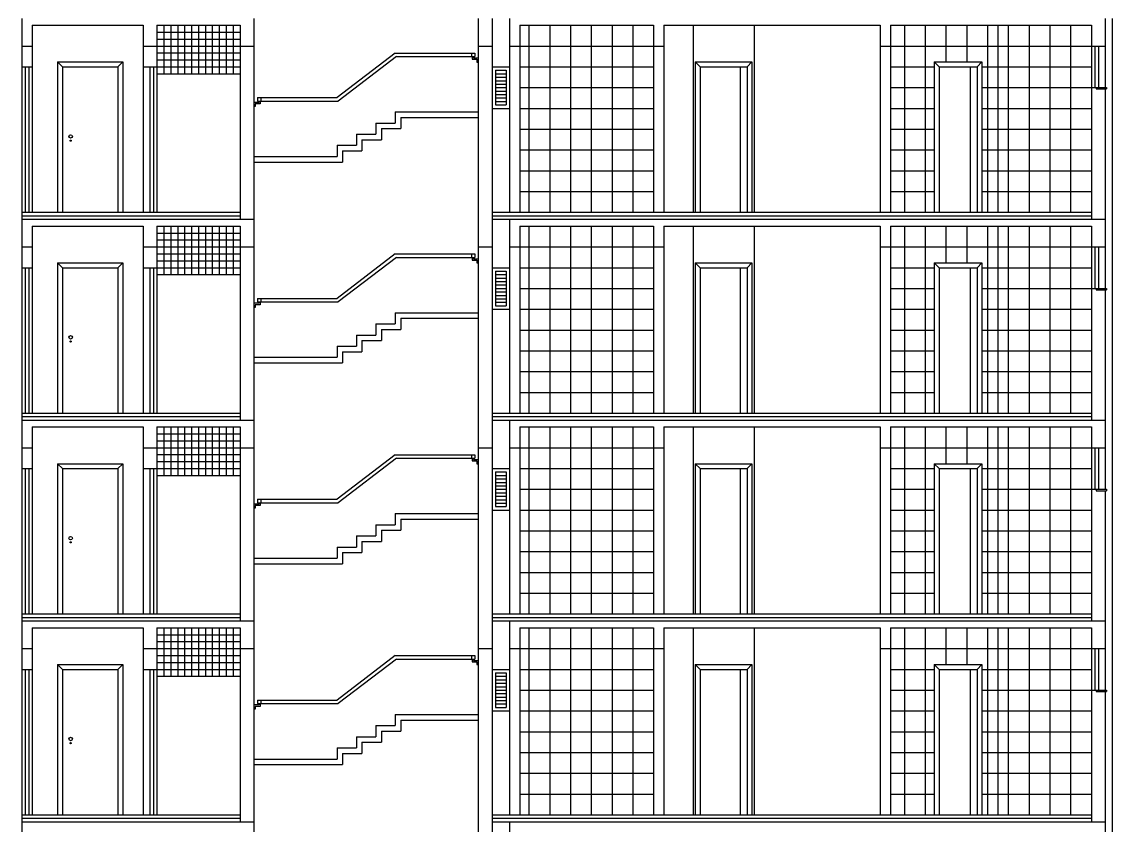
# Model space of a CAD drawing. Header units: millimetres. Extents: x 2200 to 2403, y 2380 to 2511.
# Drawn here: x 2299.58 to 2315.32, y 2486.62 to 2498.22 of the extents above; entities that cross this region are included whole.
import ezdxf

# ---------------------------------------------------------------- set-up
doc = ezdxf.new("R2010")
doc.units = ezdxf.units.MM

# ---------------------------------------------------------------- blocks, each defined once
blk = doc.blocks.new('P8')
at = {"color": 4}
for p, q in [((-0.87, 2.17), (-0.8, 2.1)), ((-0.87, 2.17), (0.07, 2.17)), ((-0.87, 2.17), (-0.87, 0)), ((-0.8, 2.1), (0, 2.1)), ((-0.8, 2.1), (-0.8, 0)), ((0.07, 2.17), (0, 2.1)), ((0, 2.1), (0, 0)), ((0.07, 2.17), (0.07, 0))]:
    blk.add_line(p, q, dxfattribs=at)
for centre, radius in [((-0.682, 1.095), 0.025), ((-0.682, 1.034), 0.00793)]:
    blk.add_circle(centre, radius, dxfattribs=at)

msp = doc.modelspace()

# ---------------------------------------------------------------- linework, layer by layer
for p, q in [((2299.5834, 2498.26758), (2299.5834, 2497.56758)), ((2302.9334, 2498.26758), (2302.9334, 2495.36758)), ((2306.1734, 2498.26758), (2306.1734, 2495.36758)), ((2306.3734, 2498.26758), (2306.3734, 2495.36758)), ((2306.6234, 2498.26758), (2306.6234, 2495.46758)), ((2315.2234, 2498.26758), (2315.2234, 2497.86758)), ((2299.7334, 2498.16758), (2299.7334, 2497.56758)), ((2299.7334, 2498.16758), (2301.3334, 2498.16758)), ((2301.3334, 2498.16758), (2301.3334, 2497.56758)), ((2301.5334, 2498.16758), (2301.5334, 2497.56758)), ((2301.5334, 2498.16758), (2302.7334, 2498.16758)), ((2302.7334, 2498.16758), (2302.7334, 2495.36758)), ((2306.7734, 2498.16758), (2306.7734, 2495.46758)), ((2306.7734, 2498.16758), (2308.7034, 2498.16758)), ((2308.7034, 2498.16758), (2308.7034, 2495.46758)), ((2308.8534, 2498.16758), (2308.8534, 2495.46758)), ((2308.8534, 2498.16758), (2311.9734, 2498.16758)), ((2311.9734, 2498.16758), (2311.9734, 2495.46758)), ((2312.1234, 2498.16758), (2315.0234, 2498.16758)), ((2312.1234, 2498.16758), (2312.1234, 2495.46758)), ((2315.0234, 2498.16758), (2315.0234, 2497.86758)), ((2299.5834, 2497.86758), (2299.7334, 2497.86758)), ((2301.3334, 2497.86758), (2301.5334, 2497.86758)), ((2302.7334, 2497.86758), (2302.9334, 2497.86758)), ((2306.1734, 2497.86758), (2306.3734, 2497.86758)), ((2306.1734, 2497.86758), (2306.3734, 2497.86758)), ((2306.6234, 2497.86758), (2306.7734, 2497.86758)), ((2308.7034, 2497.86758), (2308.8534, 2497.86758)), ((2311.9734, 2497.86758), (2312.1234, 2497.86758)), ((2315.0234, 2497.86758), (2315.2234, 2497.86758)), ((2299.5834, 2497.56758), (2299.7334, 2497.56758)), ((2301.3334, 2497.56758), (2301.5334, 2497.56758)), ((2315.0234, 2497.26758), (2315.0934, 2497.26758)), ((2315.0234, 2497.26758), (2315.0234, 2495.36758)), ((2315.0934, 2497.26758), (2315.0934, 2497.24758)), ((2315.0934, 2497.24758), (2315.2234, 2497.24758)), ((2315.2234, 2497.24758), (2315.2234, 2495.36758)), ((2299.5834, 2495.36758), (2299.5834, 2494.66758)), ((2299.5834, 2495.36758), (2302.9334, 2495.36758)), ((2299.7334, 2495.26758), (2299.7334, 2494.66758)), ((2299.7334, 2495.26758), (2301.3334, 2495.26758)), ((2301.3334, 2495.26758), (2301.3334, 2494.66758)), ((2301.5334, 2495.26758), (2301.5334, 2494.66758)), ((2301.5334, 2495.26758), (2302.7334, 2495.26758)), ((2302.7334, 2495.26758), (2302.7334, 2492.46758)), ((2302.9334, 2495.36758), (2302.9334, 2492.46758)), ((2306.1734, 2495.36758), (2306.1734, 2492.46758)), ((2306.3734, 2495.36758), (2306.3734, 2492.46758)), ((2306.3734, 2495.36758), (2315.2234, 2495.36758)), ((2306.6234, 2495.36758), (2306.6234, 2492.56758)), ((2306.7734, 2495.26758), (2306.7734, 2492.56758)), ((2306.7734, 2495.26758), (2308.7034, 2495.26758)), ((2308.7034, 2495.26758), (2308.7034, 2492.56758)), ((2308.8534, 2495.26758), (2308.8534, 2492.56758)), ((2308.8534, 2495.26758), (2311.9734, 2495.26758)), ((2311.9734, 2495.26758), (2311.9734, 2492.56758)), ((2312.1234, 2495.26758), (2315.0234, 2495.26758)), ((2312.1234, 2495.26758), (2312.1234, 2492.56758)), ((2315.0234, 2495.26758), (2315.0234, 2494.96758)), ((2315.2234, 2495.36758), (2315.2234, 2494.96758)), ((2299.5834, 2494.96758), (2299.7334, 2494.96758)), ((2301.3334, 2494.96758), (2301.5334, 2494.96758)), ((2302.7334, 2494.96758), (2302.9334, 2494.96758)), ((2306.1734, 2494.96758), (2306.3734, 2494.96758)), ((2306.1734, 2494.96758), (2306.3734, 2494.96758)), ((2306.6234, 2494.96758), (2306.7734, 2494.96758)), ((2308.7034, 2494.96758), (2308.8534, 2494.96758)), ((2311.9734, 2494.96758), (2312.1234, 2494.96758)), ((2315.0234, 2494.96758), (2315.2234, 2494.96758)), ((2299.5834, 2494.66758), (2299.7334, 2494.66758)), ((2301.3334, 2494.66758), (2301.5334, 2494.66758)), ((2315.0234, 2494.36758), (2315.0934, 2494.36758)), ((2315.0234, 2494.36758), (2315.0234, 2492.46758)), ((2315.0934, 2494.36758), (2315.0934, 2494.34758)), ((2315.0934, 2494.34758), (2315.2234, 2494.34758)), ((2315.2234, 2494.34758), (2315.2234, 2492.46758)), ((2299.5834, 2492.46758), (2299.5834, 2491.76758)), ((2299.5834, 2492.46758), (2302.9334, 2492.46758)), ((2302.9334, 2492.46758), (2302.9334, 2489.56758)), ((2306.1734, 2492.46758), (2306.1734, 2489.56758)), ((2306.3734, 2492.46758), (2306.3734, 2489.56758)), ((2306.3734, 2492.46758), (2315.2234, 2492.46758)), ((2306.6234, 2492.46758), (2306.6234, 2489.66758)), ((2315.2234, 2492.46758), (2315.2234, 2492.06758)), ((2299.7334, 2492.36758), (2299.7334, 2491.76758)), ((2299.7334, 2492.36758), (2301.3334, 2492.36758)), ((2301.3334, 2492.36758), (2301.3334, 2491.76758)), ((2301.5334, 2492.36758), (2301.5334, 2491.76758)), ((2301.5334, 2492.36758), (2302.7334, 2492.36758)), ((2302.7334, 2492.36758), (2302.7334, 2489.56758)), ((2306.7734, 2492.36758), (2306.7734, 2489.66758)), ((2306.7734, 2492.36758), (2308.7034, 2492.36758)), ((2308.7034, 2492.36758), (2308.7034, 2489.66758)), ((2308.8534, 2492.36758), (2308.8534, 2489.66758)), ((2308.8534, 2492.36758), (2311.9734, 2492.36758)), ((2311.9734, 2492.36758), (2311.9734, 2489.66758)), ((2312.1234, 2492.36758), (2315.0234, 2492.36758)), ((2312.1234, 2492.36758), (2312.1234, 2489.66758)), ((2315.0234, 2492.36758), (2315.0234, 2492.06758)), ((2299.5834, 2492.06758), (2299.7334, 2492.06758)), ((2301.3334, 2492.06758), (2301.5334, 2492.06758)), ((2302.7334, 2492.06758), (2302.9334, 2492.06758)), ((2306.1734, 2492.06758), (2306.3734, 2492.06758)), ((2306.1734, 2492.06758), (2306.3734, 2492.06758)), ((2306.6234, 2492.06758), (2306.7734, 2492.06758)), ((2308.7034, 2492.06758), (2308.8534, 2492.06758)), ((2311.9734, 2492.06758), (2312.1234, 2492.06758)), ((2315.0234, 2492.06758), (2315.2234, 2492.06758)), ((2299.5834, 2491.76758), (2299.7334, 2491.76758)), ((2301.3334, 2491.76758), (2301.5334, 2491.76758)), ((2315.0234, 2491.46758), (2315.0934, 2491.46758)), ((2315.0234, 2491.46758), (2315.0234, 2489.56758)), ((2315.0934, 2491.46758), (2315.0934, 2491.44758)), ((2315.0934, 2491.44758), (2315.2234, 2491.44758)), ((2315.2234, 2491.44758), (2315.2234, 2489.56758)), ((2299.5834, 2489.56758), (2299.5834, 2488.86758)), ((2299.5834, 2489.56758), (2302.9334, 2489.56758)), ((2299.7334, 2489.46758), (2299.7334, 2488.86758)), ((2299.7334, 2489.46758), (2301.3334, 2489.46758)), ((2301.3334, 2489.46758), (2301.3334, 2488.86758)), ((2301.5334, 2489.46758), (2301.5334, 2488.86758)), ((2301.5334, 2489.46758), (2302.7334, 2489.46758)), ((2302.7334, 2489.46758), (2302.7334, 2486.66758)), ((2302.9334, 2489.56758), (2302.9334, 2486.66758)), ((2306.1734, 2489.56758), (2306.1734, 2486.66758)), ((2306.3734, 2489.56758), (2306.3734, 2486.66758)), ((2306.3734, 2489.56758), (2315.2234, 2489.56758)), ((2306.6234, 2489.56758), (2306.6234, 2486.76758)), ((2306.7734, 2489.46758), (2306.7734, 2486.76758)), ((2306.7734, 2489.46758), (2308.7034, 2489.46758)), ((2308.7034, 2489.46758), (2308.7034, 2486.76758)), ((2308.8534, 2489.46758), (2308.8534, 2486.76758)), ((2308.8534, 2489.46758), (2311.9734, 2489.46758)), ((2311.9734, 2489.46758), (2311.9734, 2486.76758)), ((2312.1234, 2489.46758), (2315.0234, 2489.46758)), ((2312.1234, 2489.46758), (2312.1234, 2486.76758)), ((2315.0234, 2489.46758), (2315.0234, 2489.16758)), ((2315.2234, 2489.56758), (2315.2234, 2489.16758)), ((2299.5834, 2489.16758), (2299.7334, 2489.16758)), ((2301.3334, 2489.16758), (2301.5334, 2489.16758)), ((2302.7334, 2489.16758), (2302.9334, 2489.16758)), ((2306.1734, 2489.16758), (2306.3734, 2489.16758)), ((2306.1734, 2489.16758), (2306.3734, 2489.16758)), ((2306.6234, 2489.16758), (2306.7734, 2489.16758)), ((2308.7034, 2489.16758), (2308.8534, 2489.16758)), ((2311.9734, 2489.16758), (2312.1234, 2489.16758)), ((2315.0234, 2489.16758), (2315.2234, 2489.16758)), ((2299.5834, 2488.86758), (2299.7334, 2488.86758)), ((2301.3334, 2488.86758), (2301.5334, 2488.86758)), ((2315.0234, 2488.56758), (2315.0934, 2488.56758)), ((2315.0234, 2488.56758), (2315.0234, 2486.66758)), ((2315.0934, 2488.56758), (2315.0934, 2488.54758)), ((2315.0934, 2488.54758), (2315.2234, 2488.54758)), ((2315.2234, 2488.54758), (2315.2234, 2486.66758)), ((2299.5834, 2486.66758), (2299.5834, 2485.96758)), ((2299.5834, 2486.66758), (2302.9334, 2486.66758)), ((2302.9334, 2486.66758), (2302.9334, 2483.76758)), ((2306.1734, 2486.66758), (2306.1734, 2483.76758)), ((2306.3734, 2486.66758), (2306.3734, 2483.76758)), ((2306.3734, 2486.66758), (2315.2234, 2486.66758)), ((2306.6234, 2486.66758), (2306.6234, 2483.86758)), ((2315.2234, 2486.66758), (2315.2234, 2486.26758))]:
    msp.add_line(p, q)
at = {"color": 4}
for p, q in [((2315.3234, 2498.26758), (2315.3234, 2495.26758)), ((2301.6334, 2498.16758), (2301.6334, 2497.46758)), ((2301.7334, 2498.16758), (2301.7334, 2497.46758)), ((2301.8334, 2498.16758), (2301.8334, 2497.46758)), ((2301.9334, 2498.16758), (2301.9334, 2497.46758)), ((2302.0334, 2498.16758), (2302.0334, 2497.46758)), ((2302.1334, 2498.16758), (2302.1334, 2497.46758)), ((2302.2334, 2498.16758), (2302.2334, 2497.46758)), ((2302.3334, 2498.16758), (2302.3334, 2497.46758)), ((2302.4334, 2498.16758), (2302.4334, 2497.46758)), ((2302.5334, 2498.16758), (2302.5334, 2497.46758)), ((2302.6334, 2498.16758), (2302.6334, 2497.46758)), ((2306.9034, 2498.16758), (2306.9034, 2495.46758)), ((2307.2034, 2498.16758), (2307.2034, 2495.46758)), ((2307.5034, 2498.16758), (2307.5034, 2495.46758)), ((2307.8034, 2498.16758), (2307.8034, 2495.46758)), ((2308.1034, 2498.16758), (2308.1034, 2495.46758)), ((2308.4034, 2498.16758), (2308.4034, 2495.46758)), ((2312.3234, 2498.16758), (2312.3234, 2495.46758)), ((2312.9234, 2498.16758), (2312.9234, 2497.63758)), ((2313.2234, 2498.16758), (2313.2234, 2497.63758)), ((2313.5234, 2498.16758), (2313.5234, 2495.46758)), ((2313.8234, 2498.16758), (2313.8234, 2495.46758)), ((2314.1234, 2498.16758), (2314.1234, 2495.46758)), ((2314.4234, 2498.16758), (2314.4234, 2495.46758)), ((2314.7234, 2498.16758), (2314.7234, 2495.46758)), ((2301.5334, 2498.06758), (2302.7334, 2498.06758)), ((2301.5334, 2497.96758), (2302.7334, 2497.96758)), ((2301.5334, 2497.86758), (2302.7334, 2497.86758)), ((2306.7734, 2497.86758), (2308.7034, 2497.86758)), ((2312.1234, 2497.86758), (2315.0234, 2497.86758)), ((2315.0234, 2497.86758), (2315.0234, 2497.26758)), ((2315.2234, 2497.86758), (2315.2234, 2497.26758)), ((2301.5334, 2497.76758), (2302.7334, 2497.76758)), ((2301.5334, 2497.66758), (2302.7334, 2497.66758)), ((2304.9734, 2497.76638), (2304.1334, 2497.12308)), ((2304.99035, 2497.71638), (2304.15035, 2497.07308)), ((2304.9734, 2497.76638), (2306.1234, 2497.76638)), ((2304.99035, 2497.71638), (2306.1234, 2497.71638)), ((2306.0734, 2497.76638), (2306.0734, 2497.71638)), ((2306.0834, 2497.71638), (2306.0834, 2497.67638)), ((2306.0834, 2497.67638), (2306.1534, 2497.67638)), ((2306.1034, 2497.71638), (2306.1034, 2497.69638)), ((2306.1034, 2497.69638), (2306.1734, 2497.69638)), ((2306.1234, 2497.76638), (2306.1234, 2497.71638)), ((2306.1534, 2497.67638), (2306.1534, 2497.63638)), ((2306.1534, 2497.63638), (2306.1734, 2497.63638)), ((2309.3034, 2497.63758), (2309.3034, 2495.46758)), ((2309.3034, 2497.63758), (2309.3734, 2497.56758)), ((2309.3034, 2497.63758), (2310.1234, 2497.63758)), ((2310.1234, 2497.63758), (2310.0534, 2497.56758)), ((2310.1234, 2497.63758), (2310.1234, 2495.46758)), ((2312.7534, 2497.63758), (2312.7534, 2495.46758)), ((2312.7534, 2497.63758), (2312.8234, 2497.56758)), ((2312.7534, 2497.63758), (2313.4434, 2497.63758)), ((2313.4434, 2497.63758), (2313.3734, 2497.56758)), ((2313.4434, 2497.63758), (2313.4434, 2495.46758)), ((2299.5834, 2497.56758), (2299.5834, 2495.36758)), ((2299.7334, 2497.56758), (2299.7334, 2495.46758)), ((2301.3334, 2497.56758), (2301.3334, 2495.46758)), ((2301.5334, 2497.56758), (2301.5334, 2495.46758)), ((2301.5334, 2497.56758), (2302.7334, 2497.56758)), ((2301.5334, 2497.46758), (2302.7334, 2497.46758)), ((2306.7734, 2497.56758), (2308.7034, 2497.56758)), ((2309.3734, 2497.56758), (2309.3734, 2495.46758)), ((2309.3734, 2497.56758), (2310.0534, 2497.56758)), ((2309.9534, 2497.56758), (2309.9534, 2495.46758)), ((2310.0534, 2497.56758), (2310.0534, 2495.46758)), ((2312.1234, 2497.56758), (2312.7534, 2497.56758)), ((2312.8234, 2497.56758), (2312.8234, 2495.46758)), ((2312.8234, 2497.56758), (2313.3734, 2497.56758)), ((2313.2734, 2497.56758), (2313.2734, 2495.46758)), ((2313.3734, 2497.56758), (2313.3734, 2495.46758)), ((2313.4434, 2497.56758), (2315.0234, 2497.56758)), ((2306.7734, 2497.26758), (2308.7034, 2497.26758)), ((2312.1234, 2497.26758), (2312.7534, 2497.26758)), ((2313.4434, 2497.26758), (2315.0234, 2497.26758)), ((2315.0934, 2497.26758), (2315.2434, 2497.26758)), ((2315.2234, 2497.24758), (2315.2434, 2497.24758)), ((2315.2434, 2497.26758), (2315.2434, 2497.24758)), ((2303.0034, 2497.05308), (2302.9334, 2497.05308)), ((2302.9534, 2497.03308), (2302.9534, 2496.99308)), ((2303.0234, 2497.03308), (2302.9534, 2497.03308)), ((2302.9834, 2497.12308), (2304.1334, 2497.12308)), ((2302.9834, 2497.12308), (2302.9834, 2497.07308)), ((2302.9834, 2497.07308), (2304.15035, 2497.07308)), ((2303.0034, 2497.07308), (2303.0034, 2497.05308)), ((2303.0234, 2497.07308), (2303.0234, 2497.03308)), ((2303.0334, 2497.12308), (2303.0334, 2497.07308)), ((2302.9534, 2496.99308), (2302.9334, 2496.99308)), ((2306.7734, 2496.96758), (2308.7034, 2496.96758)), ((2312.1234, 2496.96758), (2312.7534, 2496.96758)), ((2313.4434, 2496.96758), (2315.0234, 2496.96758)), ((2306.7734, 2496.66758), (2308.7034, 2496.66758)), ((2312.1234, 2496.66758), (2312.7534, 2496.66758)), ((2313.4434, 2496.66758), (2315.0234, 2496.66758)), ((2306.7734, 2496.36758), (2308.7034, 2496.36758)), ((2312.1234, 2496.36758), (2312.7534, 2496.36758)), ((2313.4434, 2496.36758), (2315.0234, 2496.36758)), ((2306.7734, 2496.06758), (2308.7034, 2496.06758)), ((2312.1234, 2496.06758), (2312.7534, 2496.06758)), ((2313.4434, 2496.06758), (2315.0234, 2496.06758)), ((2306.7734, 2495.76758), (2308.7034, 2495.76758)), ((2312.1234, 2495.76758), (2312.7534, 2495.76758)), ((2313.4434, 2495.76758), (2315.0234, 2495.76758)), ((2299.5834, 2495.46758), (2302.7334, 2495.46758)), ((2306.3734, 2495.46758), (2315.0234, 2495.46758)), ((2299.5834, 2495.41758), (2302.7334, 2495.41758)), ((2301.6334, 2495.26758), (2301.6334, 2494.56758)), ((2301.7334, 2495.26758), (2301.7334, 2494.56758)), ((2301.8334, 2495.26758), (2301.8334, 2494.56758)), ((2301.9334, 2495.26758), (2301.9334, 2494.56758)), ((2302.0334, 2495.26758), (2302.0334, 2494.56758)), ((2302.1334, 2495.26758), (2302.1334, 2494.56758)), ((2302.2334, 2495.26758), (2302.2334, 2494.56758)), ((2302.3334, 2495.26758), (2302.3334, 2494.56758)), ((2302.4334, 2495.26758), (2302.4334, 2494.56758)), ((2302.5334, 2495.26758), (2302.5334, 2494.56758)), ((2302.6334, 2495.26758), (2302.6334, 2494.56758)), ((2306.3734, 2495.41758), (2315.0234, 2495.41758)), ((2306.9034, 2495.26758), (2306.9034, 2492.56758)), ((2307.2034, 2495.26758), (2307.2034, 2492.56758)), ((2307.5034, 2495.26758), (2307.5034, 2492.56758)), ((2307.8034, 2495.26758), (2307.8034, 2492.56758)), ((2308.1034, 2495.26758), (2308.1034, 2492.56758)), ((2308.4034, 2495.26758), (2308.4034, 2492.56758)), ((2312.3234, 2495.26758), (2312.3234, 2492.56758)), ((2312.9234, 2495.26758), (2312.9234, 2494.73758)), ((2313.2234, 2495.26758), (2313.2234, 2494.73758)), ((2313.5234, 2495.26758), (2313.5234, 2492.56758)), ((2313.8234, 2495.26758), (2313.8234, 2492.56758)), ((2314.1234, 2495.26758), (2314.1234, 2492.56758)), ((2314.4234, 2495.26758), (2314.4234, 2492.56758)), ((2314.7234, 2495.26758), (2314.7234, 2492.56758)), ((2315.3234, 2495.36758), (2315.3234, 2492.36758)), ((2301.5334, 2495.16758), (2302.7334, 2495.16758)), ((2301.5334, 2495.06758), (2302.7334, 2495.06758)), ((2301.5334, 2494.96758), (2302.7334, 2494.96758)), ((2306.7734, 2494.96758), (2308.7034, 2494.96758)), ((2312.1234, 2494.96758), (2315.0234, 2494.96758)), ((2315.0234, 2494.96758), (2315.0234, 2494.36758)), ((2315.2234, 2494.96758), (2315.2234, 2494.36758)), ((2301.5334, 2494.86758), (2302.7334, 2494.86758)), ((2304.9734, 2494.86638), (2304.1334, 2494.22308)), ((2304.99035, 2494.81638), (2304.15035, 2494.17308)), ((2304.9734, 2494.86638), (2306.1234, 2494.86638)), ((2304.99035, 2494.81638), (2306.1234, 2494.81638)), ((2306.0734, 2494.86638), (2306.0734, 2494.81638)), ((2306.0834, 2494.81638), (2306.0834, 2494.77638)), ((2306.1034, 2494.81638), (2306.1034, 2494.79638)), ((2306.1034, 2494.79638), (2306.1734, 2494.79638)), ((2306.1234, 2494.86638), (2306.1234, 2494.81638)), ((2299.5834, 2494.66758), (2299.5834, 2492.46758)), ((2299.7334, 2494.66758), (2299.7334, 2492.56758)), ((2301.3334, 2494.66758), (2301.3334, 2492.56758)), ((2301.5334, 2494.76758), (2302.7334, 2494.76758)), ((2301.5334, 2494.66758), (2301.5334, 2492.56758)), ((2301.5334, 2494.66758), (2302.7334, 2494.66758)), ((2306.0834, 2494.77638), (2306.1534, 2494.77638)), ((2306.1534, 2494.77638), (2306.1534, 2494.73638)), ((2306.1534, 2494.73638), (2306.1734, 2494.73638)), ((2306.7734, 2494.66758), (2308.7034, 2494.66758)), ((2309.3034, 2494.73758), (2309.3034, 2492.56758)), ((2309.3034, 2494.73758), (2309.3734, 2494.66758)), ((2309.3034, 2494.73758), (2310.1234, 2494.73758)), ((2309.3734, 2494.66758), (2309.3734, 2492.56758)), ((2309.3734, 2494.66758), (2310.0534, 2494.66758)), ((2309.9534, 2494.66758), (2309.9534, 2492.56758)), ((2310.1234, 2494.73758), (2310.0534, 2494.66758)), ((2310.0534, 2494.66758), (2310.0534, 2492.56758)), ((2310.1234, 2494.73758), (2310.1234, 2492.56758)), ((2312.1234, 2494.66758), (2312.7534, 2494.66758)), ((2312.7534, 2494.73758), (2312.7534, 2492.56758)), ((2312.7534, 2494.73758), (2312.8234, 2494.66758)), ((2312.7534, 2494.73758), (2313.4434, 2494.73758)), ((2312.8234, 2494.66758), (2312.8234, 2492.56758)), ((2312.8234, 2494.66758), (2313.3734, 2494.66758)), ((2313.2734, 2494.66758), (2313.2734, 2492.56758)), ((2313.4434, 2494.73758), (2313.3734, 2494.66758)), ((2313.3734, 2494.66758), (2313.3734, 2492.56758)), ((2313.4434, 2494.73758), (2313.4434, 2492.56758)), ((2313.4434, 2494.66758), (2315.0234, 2494.66758)), ((2301.5334, 2494.56758), (2302.7334, 2494.56758)), ((2306.7734, 2494.36758), (2308.7034, 2494.36758)), ((2312.1234, 2494.36758), (2312.7534, 2494.36758)), ((2313.4434, 2494.36758), (2315.0234, 2494.36758)), ((2315.0934, 2494.36758), (2315.2434, 2494.36758)), ((2315.2234, 2494.34758), (2315.2434, 2494.34758)), ((2315.2434, 2494.36758), (2315.2434, 2494.34758)), ((2302.9834, 2494.22308), (2304.1334, 2494.22308)), ((2302.9834, 2494.22308), (2302.9834, 2494.17308)), ((2302.9834, 2494.17308), (2304.15035, 2494.17308)), ((2303.0034, 2494.17308), (2303.0034, 2494.15308)), ((2303.0234, 2494.17308), (2303.0234, 2494.13308)), ((2303.0334, 2494.22308), (2303.0334, 2494.17308)), ((2303.0034, 2494.15308), (2302.9334, 2494.15308)), ((2302.9534, 2494.09308), (2302.9334, 2494.09308)), ((2302.9534, 2494.13308), (2302.9534, 2494.09308)), ((2303.0234, 2494.13308), (2302.9534, 2494.13308)), ((2306.7734, 2494.06758), (2308.7034, 2494.06758)), ((2312.1234, 2494.06758), (2312.7534, 2494.06758)), ((2313.4434, 2494.06758), (2315.0234, 2494.06758)), ((2306.7734, 2493.76758), (2308.7034, 2493.76758)), ((2312.1234, 2493.76758), (2312.7534, 2493.76758)), ((2313.4434, 2493.76758), (2315.0234, 2493.76758)), ((2306.7734, 2493.46758), (2308.7034, 2493.46758)), ((2312.1234, 2493.46758), (2312.7534, 2493.46758)), ((2313.4434, 2493.46758), (2315.0234, 2493.46758)), ((2306.7734, 2493.16758), (2308.7034, 2493.16758)), ((2312.1234, 2493.16758), (2312.7534, 2493.16758)), ((2313.4434, 2493.16758), (2315.0234, 2493.16758)), ((2306.7734, 2492.86758), (2308.7034, 2492.86758)), ((2312.1234, 2492.86758), (2312.7534, 2492.86758)), ((2313.4434, 2492.86758), (2315.0234, 2492.86758)), ((2299.5834, 2492.56758), (2302.7334, 2492.56758)), ((2299.5834, 2492.51758), (2302.7334, 2492.51758)), ((2306.3734, 2492.56758), (2315.0234, 2492.56758)), ((2306.3734, 2492.51758), (2315.0234, 2492.51758)), ((2315.3234, 2492.46758), (2315.3234, 2489.46758)), ((2301.6334, 2492.36758), (2301.6334, 2491.66758)), ((2301.7334, 2492.36758), (2301.7334, 2491.66758)), ((2301.8334, 2492.36758), (2301.8334, 2491.66758)), ((2301.9334, 2492.36758), (2301.9334, 2491.66758)), ((2302.0334, 2492.36758), (2302.0334, 2491.66758)), ((2302.1334, 2492.36758), (2302.1334, 2491.66758)), ((2302.2334, 2492.36758), (2302.2334, 2491.66758)), ((2302.3334, 2492.36758), (2302.3334, 2491.66758)), ((2302.4334, 2492.36758), (2302.4334, 2491.66758)), ((2302.5334, 2492.36758), (2302.5334, 2491.66758)), ((2302.6334, 2492.36758), (2302.6334, 2491.66758)), ((2306.9034, 2492.36758), (2306.9034, 2489.66758)), ((2307.2034, 2492.36758), (2307.2034, 2489.66758)), ((2307.5034, 2492.36758), (2307.5034, 2489.66758)), ((2307.8034, 2492.36758), (2307.8034, 2489.66758)), ((2308.1034, 2492.36758), (2308.1034, 2489.66758)), ((2308.4034, 2492.36758), (2308.4034, 2489.66758)), ((2312.3234, 2492.36758), (2312.3234, 2489.66758)), ((2312.9234, 2492.36758), (2312.9234, 2491.83758)), ((2313.2234, 2492.36758), (2313.2234, 2491.83758)), ((2313.5234, 2492.36758), (2313.5234, 2489.66758)), ((2313.8234, 2492.36758), (2313.8234, 2489.66758)), ((2314.1234, 2492.36758), (2314.1234, 2489.66758)), ((2314.4234, 2492.36758), (2314.4234, 2489.66758)), ((2314.7234, 2492.36758), (2314.7234, 2489.66758)), ((2301.5334, 2492.26758), (2302.7334, 2492.26758)), ((2301.5334, 2492.16758), (2302.7334, 2492.16758)), ((2301.5334, 2492.06758), (2302.7334, 2492.06758)), ((2301.5334, 2491.96758), (2302.7334, 2491.96758)), ((2304.9734, 2491.96638), (2304.1334, 2491.32308)), ((2304.9734, 2491.96638), (2306.1234, 2491.96638)), ((2306.0734, 2491.96638), (2306.0734, 2491.91638)), ((2306.1234, 2491.96638), (2306.1234, 2491.91638)), ((2306.7734, 2492.06758), (2308.7034, 2492.06758)), ((2312.1234, 2492.06758), (2315.0234, 2492.06758)), ((2315.0234, 2492.06758), (2315.0234, 2491.46758)), ((2315.2234, 2492.06758), (2315.2234, 2491.46758)), ((2301.5334, 2491.86758), (2302.7334, 2491.86758)), ((2304.99035, 2491.91638), (2304.15035, 2491.27308)), ((2304.99035, 2491.91638), (2306.1234, 2491.91638)), ((2306.0834, 2491.91638), (2306.0834, 2491.87638)), ((2306.0834, 2491.87638), (2306.1534, 2491.87638)), ((2306.1034, 2491.91638), (2306.1034, 2491.89638)), ((2306.1034, 2491.89638), (2306.1734, 2491.89638)), ((2306.1534, 2491.87638), (2306.1534, 2491.83638)), ((2306.1534, 2491.83638), (2306.1734, 2491.83638)), ((2309.3034, 2491.83758), (2309.3034, 2489.66758)), ((2309.3034, 2491.83758), (2309.3734, 2491.76758)), ((2309.3034, 2491.83758), (2310.1234, 2491.83758)), ((2310.1234, 2491.83758), (2310.0534, 2491.76758)), ((2310.1234, 2491.83758), (2310.1234, 2489.66758)), ((2312.7534, 2491.83758), (2312.7534, 2489.66758)), ((2312.7534, 2491.83758), (2312.8234, 2491.76758)), ((2312.7534, 2491.83758), (2313.4434, 2491.83758)), ((2313.4434, 2491.83758), (2313.3734, 2491.76758)), ((2313.4434, 2491.83758), (2313.4434, 2489.66758)), ((2299.5834, 2491.76758), (2299.5834, 2489.56758)), ((2299.7334, 2491.76758), (2299.7334, 2489.66758)), ((2301.3334, 2491.76758), (2301.3334, 2489.66758)), ((2301.5334, 2491.76758), (2301.5334, 2489.66758)), ((2301.5334, 2491.76758), (2302.7334, 2491.76758)), ((2301.5334, 2491.66758), (2302.7334, 2491.66758)), ((2306.7734, 2491.76758), (2308.7034, 2491.76758)), ((2309.3734, 2491.76758), (2309.3734, 2489.66758)), ((2309.3734, 2491.76758), (2310.0534, 2491.76758)), ((2309.9534, 2491.76758), (2309.9534, 2489.66758)), ((2310.0534, 2491.76758), (2310.0534, 2489.66758)), ((2312.1234, 2491.76758), (2312.7534, 2491.76758)), ((2312.8234, 2491.76758), (2312.8234, 2489.66758)), ((2312.8234, 2491.76758), (2313.3734, 2491.76758)), ((2313.2734, 2491.76758), (2313.2734, 2489.66758)), ((2313.3734, 2491.76758), (2313.3734, 2489.66758)), ((2313.4434, 2491.76758), (2315.0234, 2491.76758)), ((2306.7734, 2491.46758), (2308.7034, 2491.46758)), ((2312.1234, 2491.46758), (2312.7534, 2491.46758)), ((2313.4434, 2491.46758), (2315.0234, 2491.46758)), ((2315.0934, 2491.46758), (2315.2434, 2491.46758)), ((2315.2234, 2491.44758), (2315.2434, 2491.44758)), ((2315.2434, 2491.46758), (2315.2434, 2491.44758)), ((2303.0034, 2491.25308), (2302.9334, 2491.25308)), ((2302.9534, 2491.19308), (2302.9334, 2491.19308)), ((2302.9534, 2491.23308), (2302.9534, 2491.19308)), ((2303.0234, 2491.23308), (2302.9534, 2491.23308)), ((2302.9834, 2491.32308), (2304.1334, 2491.32308)), ((2302.9834, 2491.32308), (2302.9834, 2491.27308)), ((2302.9834, 2491.27308), (2304.15035, 2491.27308)), ((2303.0034, 2491.27308), (2303.0034, 2491.25308)), ((2303.0234, 2491.27308), (2303.0234, 2491.23308)), ((2303.0334, 2491.32308), (2303.0334, 2491.27308)), ((2306.7734, 2491.16758), (2308.7034, 2491.16758)), ((2312.1234, 2491.16758), (2312.7534, 2491.16758)), ((2313.4434, 2491.16758), (2315.0234, 2491.16758)), ((2306.7734, 2490.86758), (2308.7034, 2490.86758)), ((2312.1234, 2490.86758), (2312.7534, 2490.86758)), ((2313.4434, 2490.86758), (2315.0234, 2490.86758)), ((2306.7734, 2490.56758), (2308.7034, 2490.56758)), ((2312.1234, 2490.56758), (2312.7534, 2490.56758)), ((2313.4434, 2490.56758), (2315.0234, 2490.56758)), ((2306.7734, 2490.26758), (2308.7034, 2490.26758)), ((2312.1234, 2490.26758), (2312.7534, 2490.26758)), ((2313.4434, 2490.26758), (2315.0234, 2490.26758)), ((2306.7734, 2489.96758), (2308.7034, 2489.96758)), ((2312.1234, 2489.96758), (2312.7534, 2489.96758)), ((2313.4434, 2489.96758), (2315.0234, 2489.96758)), ((2299.5834, 2489.66758), (2302.7334, 2489.66758)), ((2299.5834, 2489.61758), (2302.7334, 2489.61758)), ((2306.3734, 2489.66758), (2315.0234, 2489.66758)), ((2306.3734, 2489.61758), (2315.0234, 2489.61758)), ((2301.6334, 2489.46758), (2301.6334, 2488.76758)), ((2301.7334, 2489.46758), (2301.7334, 2488.76758)), ((2301.8334, 2489.46758), (2301.8334, 2488.76758)), ((2301.9334, 2489.46758), (2301.9334, 2488.76758)), ((2302.0334, 2489.46758), (2302.0334, 2488.76758)), ((2302.1334, 2489.46758), (2302.1334, 2488.76758)), ((2302.2334, 2489.46758), (2302.2334, 2488.76758)), ((2302.3334, 2489.46758), (2302.3334, 2488.76758)), ((2302.4334, 2489.46758), (2302.4334, 2488.76758)), ((2302.5334, 2489.46758), (2302.5334, 2488.76758)), ((2302.6334, 2489.46758), (2302.6334, 2488.76758)), ((2306.9034, 2489.46758), (2306.9034, 2486.76758)), ((2307.2034, 2489.46758), (2307.2034, 2486.76758)), ((2307.5034, 2489.46758), (2307.5034, 2486.76758)), ((2307.8034, 2489.46758), (2307.8034, 2486.76758)), ((2308.1034, 2489.46758), (2308.1034, 2486.76758)), ((2308.4034, 2489.46758), (2308.4034, 2486.76758)), ((2312.3234, 2489.46758), (2312.3234, 2486.76758)), ((2312.9234, 2489.46758), (2312.9234, 2488.93758)), ((2313.2234, 2489.46758), (2313.2234, 2488.93758)), ((2313.5234, 2489.46758), (2313.5234, 2486.76758)), ((2313.8234, 2489.46758), (2313.8234, 2486.76758)), ((2314.1234, 2489.46758), (2314.1234, 2486.76758)), ((2314.4234, 2489.46758), (2314.4234, 2486.76758)), ((2314.7234, 2489.46758), (2314.7234, 2486.76758)), ((2315.3234, 2489.56758), (2315.3234, 2486.56758)), ((2301.5334, 2489.36758), (2302.7334, 2489.36758)), ((2301.5334, 2489.26758), (2302.7334, 2489.26758)), ((2301.5334, 2489.16758), (2302.7334, 2489.16758)), ((2306.7734, 2489.16758), (2308.7034, 2489.16758)), ((2312.1234, 2489.16758), (2315.0234, 2489.16758)), ((2315.0234, 2489.16758), (2315.0234, 2488.56758)), ((2315.2234, 2489.16758), (2315.2234, 2488.56758)), ((2301.5334, 2489.06758), (2302.7334, 2489.06758)), ((2301.5334, 2488.96758), (2302.7334, 2488.96758)), ((2304.9734, 2489.06638), (2304.1334, 2488.42308)), ((2304.99035, 2489.01638), (2304.15035, 2488.37308)), ((2304.9734, 2489.06638), (2306.1234, 2489.06638)), ((2304.99035, 2489.01638), (2306.1234, 2489.01638)), ((2306.0734, 2489.06638), (2306.0734, 2489.01638)), ((2306.0834, 2489.01638), (2306.0834, 2488.97638)), ((2306.0834, 2488.97638), (2306.1534, 2488.97638)), ((2306.1034, 2489.01638), (2306.1034, 2488.99638)), ((2306.1034, 2488.99638), (2306.1734, 2488.99638)), ((2306.1234, 2489.06638), (2306.1234, 2489.01638)), ((2306.1534, 2488.97638), (2306.1534, 2488.93638)), ((2299.5834, 2488.86758), (2299.5834, 2486.66758)), ((2299.7334, 2488.86758), (2299.7334, 2486.76758)), ((2301.3334, 2488.86758), (2301.3334, 2486.76758)), ((2301.5334, 2488.86758), (2301.5334, 2486.76758)), ((2301.5334, 2488.86758), (2302.7334, 2488.86758)), ((2306.1534, 2488.93638), (2306.1734, 2488.93638)), ((2306.7734, 2488.86758), (2308.7034, 2488.86758)), ((2309.3034, 2488.93758), (2309.3034, 2486.76758)), ((2309.3034, 2488.93758), (2309.3734, 2488.86758)), ((2309.3034, 2488.93758), (2310.1234, 2488.93758)), ((2309.3734, 2488.86758), (2309.3734, 2486.76758)), ((2309.3734, 2488.86758), (2310.0534, 2488.86758)), ((2309.9534, 2488.86758), (2309.9534, 2486.76758)), ((2310.1234, 2488.93758), (2310.0534, 2488.86758)), ((2310.0534, 2488.86758), (2310.0534, 2486.76758)), ((2310.1234, 2488.93758), (2310.1234, 2486.76758)), ((2312.1234, 2488.86758), (2312.7534, 2488.86758)), ((2312.7534, 2488.93758), (2312.7534, 2486.76758)), ((2312.7534, 2488.93758), (2312.8234, 2488.86758)), ((2312.7534, 2488.93758), (2313.4434, 2488.93758)), ((2312.8234, 2488.86758), (2312.8234, 2486.76758)), ((2312.8234, 2488.86758), (2313.3734, 2488.86758)), ((2313.2734, 2488.86758), (2313.2734, 2486.76758)), ((2313.4434, 2488.93758), (2313.3734, 2488.86758)), ((2313.3734, 2488.86758), (2313.3734, 2486.76758)), ((2313.4434, 2488.93758), (2313.4434, 2486.76758)), ((2313.4434, 2488.86758), (2315.0234, 2488.86758)), ((2301.5334, 2488.76758), (2302.7334, 2488.76758)), ((2306.7734, 2488.56758), (2308.7034, 2488.56758)), ((2312.1234, 2488.56758), (2312.7534, 2488.56758)), ((2313.4434, 2488.56758), (2315.0234, 2488.56758)), ((2315.0934, 2488.56758), (2315.2434, 2488.56758)), ((2315.2234, 2488.54758), (2315.2434, 2488.54758)), ((2315.2434, 2488.56758), (2315.2434, 2488.54758)), ((2303.0034, 2488.35308), (2302.9334, 2488.35308)), ((2302.9834, 2488.42308), (2304.1334, 2488.42308)), ((2302.9834, 2488.42308), (2302.9834, 2488.37308)), ((2302.9834, 2488.37308), (2304.15035, 2488.37308)), ((2303.0034, 2488.37308), (2303.0034, 2488.35308)), ((2303.0234, 2488.37308), (2303.0234, 2488.33308)), ((2303.0334, 2488.42308), (2303.0334, 2488.37308)), ((2302.9534, 2488.29308), (2302.9334, 2488.29308)), ((2302.9534, 2488.33308), (2302.9534, 2488.29308)), ((2303.0234, 2488.33308), (2302.9534, 2488.33308)), ((2306.7734, 2488.26758), (2308.7034, 2488.26758)), ((2312.1234, 2488.26758), (2312.7534, 2488.26758)), ((2313.4434, 2488.26758), (2315.0234, 2488.26758)), ((2306.7734, 2487.96758), (2308.7034, 2487.96758)), ((2312.1234, 2487.96758), (2312.7534, 2487.96758)), ((2313.4434, 2487.96758), (2315.0234, 2487.96758)), ((2306.7734, 2487.66758), (2308.7034, 2487.66758)), ((2312.1234, 2487.66758), (2312.7534, 2487.66758)), ((2313.4434, 2487.66758), (2315.0234, 2487.66758)), ((2306.7734, 2487.36758), (2308.7034, 2487.36758)), ((2312.1234, 2487.36758), (2312.7534, 2487.36758)), ((2313.4434, 2487.36758), (2315.0234, 2487.36758)), ((2306.7734, 2487.06758), (2308.7034, 2487.06758)), ((2312.1234, 2487.06758), (2312.7534, 2487.06758)), ((2313.4434, 2487.06758), (2315.0234, 2487.06758)), ((2299.5834, 2486.76758), (2302.7334, 2486.76758)), ((2306.3734, 2486.76758), (2315.0234, 2486.76758)), ((2299.5834, 2486.71758), (2302.7334, 2486.71758)), ((2306.3734, 2486.71758), (2315.0234, 2486.71758)), ((2315.3234, 2486.66758), (2315.3234, 2483.66758))]:
    msp.add_line(p, q, dxfattribs=at)
at = {"color": 1}
for p, q in [((2309.2734, 2498.16758), (2309.2734, 2495.46758)), ((2310.1534, 2498.16758), (2310.1534, 2495.46758)), ((2312.6234, 2498.16758), (2312.6234, 2495.46758)), ((2313.6734, 2498.16758), (2313.6734, 2495.46758)), ((2315.0734, 2497.86758), (2315.0734, 2497.26758)), ((2315.1234, 2497.86758), (2315.1234, 2497.26758)), ((2299.6334, 2497.56758), (2299.6334, 2495.46758)), ((2299.6834, 2497.56758), (2299.6834, 2495.46758)), ((2301.4334, 2497.56758), (2301.4334, 2495.46758)), ((2301.4834, 2497.56758), (2301.4834, 2495.46758)), ((2306.3734, 2497.56758), (2306.6234, 2497.56758)), ((2306.4234, 2497.51758), (2306.4234, 2497.01758)), ((2306.4234, 2497.51758), (2306.5734, 2497.51758)), ((2306.4234, 2497.46758), (2306.5734, 2497.46758)), ((2306.5734, 2497.51758), (2306.5734, 2497.01758)), ((2306.4234, 2497.41758), (2306.5734, 2497.41758)), ((2306.4234, 2497.36758), (2306.5734, 2497.36758)), ((2306.4234, 2497.31758), (2306.5734, 2497.31758)), ((2306.4234, 2497.26758), (2306.5734, 2497.26758)), ((2306.4234, 2497.21758), (2306.5734, 2497.21758)), ((2306.4234, 2497.16758), (2306.5734, 2497.16758)), ((2306.4234, 2497.11758), (2306.5734, 2497.11758)), ((2306.4234, 2497.06758), (2306.5734, 2497.06758)), ((2306.4234, 2497.01758), (2306.5734, 2497.01758)), ((2306.3734, 2496.96758), (2306.6234, 2496.96758)), ((2309.2734, 2495.26758), (2309.2734, 2492.56758)), ((2310.1534, 2495.26758), (2310.1534, 2492.56758)), ((2312.6234, 2495.26758), (2312.6234, 2492.56758)), ((2313.6734, 2495.26758), (2313.6734, 2492.56758)), ((2315.0734, 2494.96758), (2315.0734, 2494.36758)), ((2315.1234, 2494.96758), (2315.1234, 2494.36758)), ((2299.6334, 2494.66758), (2299.6334, 2492.56758)), ((2299.6834, 2494.66758), (2299.6834, 2492.56758)), ((2301.4334, 2494.66758), (2301.4334, 2492.56758)), ((2301.4834, 2494.66758), (2301.4834, 2492.56758)), ((2306.3734, 2494.66758), (2306.6234, 2494.66758)), ((2306.4234, 2494.61758), (2306.4234, 2494.11758)), ((2306.4234, 2494.61758), (2306.5734, 2494.61758)), ((2306.4234, 2494.56758), (2306.5734, 2494.56758)), ((2306.4234, 2494.51758), (2306.5734, 2494.51758)), ((2306.5734, 2494.61758), (2306.5734, 2494.11758)), ((2306.4234, 2494.46758), (2306.5734, 2494.46758)), ((2306.4234, 2494.41758), (2306.5734, 2494.41758)), ((2306.4234, 2494.36758), (2306.5734, 2494.36758)), ((2306.4234, 2494.31758), (2306.5734, 2494.31758)), ((2306.4234, 2494.26758), (2306.5734, 2494.26758)), ((2306.4234, 2494.21758), (2306.5734, 2494.21758)), ((2306.4234, 2494.16758), (2306.5734, 2494.16758)), ((2306.3734, 2494.06758), (2306.6234, 2494.06758)), ((2306.4234, 2494.11758), (2306.5734, 2494.11758)), ((2309.2734, 2492.36758), (2309.2734, 2489.66758)), ((2310.1534, 2492.36758), (2310.1534, 2489.66758)), ((2312.6234, 2492.36758), (2312.6234, 2489.66758)), ((2313.6734, 2492.36758), (2313.6734, 2489.66758)), ((2315.0734, 2492.06758), (2315.0734, 2491.46758)), ((2315.1234, 2492.06758), (2315.1234, 2491.46758)), ((2299.6334, 2491.76758), (2299.6334, 2489.66758)), ((2299.6834, 2491.76758), (2299.6834, 2489.66758)), ((2301.4334, 2491.76758), (2301.4334, 2489.66758)), ((2301.4834, 2491.76758), (2301.4834, 2489.66758)), ((2306.3734, 2491.76758), (2306.6234, 2491.76758)), ((2306.4234, 2491.71758), (2306.4234, 2491.21758)), ((2306.4234, 2491.71758), (2306.5734, 2491.71758)), ((2306.4234, 2491.66758), (2306.5734, 2491.66758)), ((2306.5734, 2491.71758), (2306.5734, 2491.21758)), ((2306.4234, 2491.61758), (2306.5734, 2491.61758)), ((2306.4234, 2491.56758), (2306.5734, 2491.56758)), ((2306.4234, 2491.51758), (2306.5734, 2491.51758)), ((2306.4234, 2491.46758), (2306.5734, 2491.46758)), ((2306.4234, 2491.41758), (2306.5734, 2491.41758)), ((2306.4234, 2491.36758), (2306.5734, 2491.36758)), ((2306.4234, 2491.31758), (2306.5734, 2491.31758)), ((2306.4234, 2491.26758), (2306.5734, 2491.26758)), ((2306.4234, 2491.21758), (2306.5734, 2491.21758)), ((2306.3734, 2491.16758), (2306.6234, 2491.16758)), ((2309.2734, 2489.46758), (2309.2734, 2486.76758)), ((2310.1534, 2489.46758), (2310.1534, 2486.76758)), ((2312.6234, 2489.46758), (2312.6234, 2486.76758)), ((2313.6734, 2489.46758), (2313.6734, 2486.76758)), ((2315.0734, 2489.16758), (2315.0734, 2488.56758)), ((2315.1234, 2489.16758), (2315.1234, 2488.56758)), ((2299.6334, 2488.86758), (2299.6334, 2486.76758)), ((2299.6834, 2488.86758), (2299.6834, 2486.76758)), ((2301.4334, 2488.86758), (2301.4334, 2486.76758)), ((2301.4834, 2488.86758), (2301.4834, 2486.76758)), ((2306.3734, 2488.86758), (2306.6234, 2488.86758)), ((2306.4234, 2488.81758), (2306.4234, 2488.31758)), ((2306.4234, 2488.81758), (2306.5734, 2488.81758)), ((2306.5734, 2488.81758), (2306.5734, 2488.31758)), ((2306.4234, 2488.76758), (2306.5734, 2488.76758)), ((2306.4234, 2488.71758), (2306.5734, 2488.71758)), ((2306.4234, 2488.66758), (2306.5734, 2488.66758)), ((2306.4234, 2488.61758), (2306.5734, 2488.61758)), ((2306.4234, 2488.56758), (2306.5734, 2488.56758)), ((2306.4234, 2488.51758), (2306.5734, 2488.51758)), ((2306.4234, 2488.46758), (2306.5734, 2488.46758)), ((2306.4234, 2488.41758), (2306.5734, 2488.41758)), ((2306.4234, 2488.36758), (2306.5734, 2488.36758)), ((2306.3734, 2488.26758), (2306.6234, 2488.26758)), ((2306.4234, 2488.31758), (2306.5734, 2488.31758))]:
    msp.add_line(p, q, dxfattribs=at)
at = {"color": 3}
for p, q in [((2304.9734, 2496.91638), (2306.1734, 2496.91638)), ((2304.9734, 2496.91638), (2304.9734, 2496.75638)), ((2305.0534, 2496.83638), (2306.1734, 2496.83638)), ((2305.0534, 2496.83638), (2305.0534, 2496.67638)), ((2304.6934, 2496.75638), (2304.6934, 2496.59528)), ((2304.6934, 2496.75638), (2304.9734, 2496.75638)), ((2304.4134, 2496.59528), (2304.4134, 2496.43418)), ((2304.4134, 2496.59528), (2304.6934, 2496.59528)), ((2304.7734, 2496.67638), (2304.7734, 2496.51528)), ((2304.7734, 2496.67638), (2305.0534, 2496.67638)), ((2304.1334, 2496.43418), (2304.4134, 2496.43418)), ((2304.1334, 2496.43418), (2304.1334, 2496.27308)), ((2304.4934, 2496.51528), (2304.4934, 2496.35418)), ((2304.4934, 2496.51528), (2304.7734, 2496.51528)), ((2302.9334, 2496.27308), (2304.1334, 2496.27308)), ((2304.2134, 2496.35418), (2304.2134, 2496.19308)), ((2304.2134, 2496.35418), (2304.4934, 2496.35418)), ((2302.9334, 2496.19308), (2304.1334, 2496.19308)), ((2304.1334, 2496.19308), (2304.2134, 2496.19308)), ((2304.9734, 2494.01638), (2306.1734, 2494.01638)), ((2304.9734, 2494.01638), (2304.9734, 2493.85638)), ((2304.6934, 2493.85638), (2304.6934, 2493.69528)), ((2304.6934, 2493.85638), (2304.9734, 2493.85638)), ((2305.0534, 2493.93638), (2306.1734, 2493.93638)), ((2305.0534, 2493.93638), (2305.0534, 2493.77638)), ((2304.4134, 2493.69528), (2304.4134, 2493.53418)), ((2304.4134, 2493.69528), (2304.6934, 2493.69528)), ((2304.7734, 2493.77638), (2304.7734, 2493.61528)), ((2304.7734, 2493.77638), (2305.0534, 2493.77638)), ((2304.1334, 2493.53418), (2304.4134, 2493.53418)), ((2304.1334, 2493.53418), (2304.1334, 2493.37308)), ((2304.4934, 2493.61528), (2304.4934, 2493.45418)), ((2304.4934, 2493.61528), (2304.7734, 2493.61528)), ((2304.2134, 2493.45418), (2304.2134, 2493.29308)), ((2304.2134, 2493.45418), (2304.4934, 2493.45418)), ((2302.9334, 2493.37308), (2304.1334, 2493.37308)), ((2302.9334, 2493.29308), (2304.1334, 2493.29308)), ((2304.1334, 2493.29308), (2304.2134, 2493.29308)), ((2304.9734, 2491.11638), (2306.1734, 2491.11638)), ((2304.9734, 2491.11638), (2304.9734, 2490.95638)), ((2305.0534, 2491.03638), (2306.1734, 2491.03638)), ((2305.0534, 2491.03638), (2305.0534, 2490.87638)), ((2304.6934, 2490.95638), (2304.6934, 2490.79528)), ((2304.6934, 2490.95638), (2304.9734, 2490.95638)), ((2304.7734, 2490.87638), (2304.7734, 2490.71528)), ((2304.7734, 2490.87638), (2305.0534, 2490.87638)), ((2304.4134, 2490.79528), (2304.4134, 2490.63418)), ((2304.4134, 2490.79528), (2304.6934, 2490.79528)), ((2304.4934, 2490.71528), (2304.4934, 2490.55418)), ((2304.4934, 2490.71528), (2304.7734, 2490.71528)), ((2304.1334, 2490.63418), (2304.4134, 2490.63418)), ((2304.1334, 2490.63418), (2304.1334, 2490.47308)), ((2304.2134, 2490.55418), (2304.2134, 2490.39308)), ((2304.2134, 2490.55418), (2304.4934, 2490.55418)), ((2302.9334, 2490.47308), (2304.1334, 2490.47308)), ((2302.9334, 2490.39308), (2304.1334, 2490.39308)), ((2304.1334, 2490.39308), (2304.2134, 2490.39308)), ((2304.9734, 2488.21638), (2306.1734, 2488.21638)), ((2304.9734, 2488.21638), (2304.9734, 2488.05638)), ((2304.6934, 2488.05638), (2304.6934, 2487.89528)), ((2304.6934, 2488.05638), (2304.9734, 2488.05638)), ((2305.0534, 2488.13638), (2306.1734, 2488.13638)), ((2305.0534, 2488.13638), (2305.0534, 2487.97638)), ((2304.4134, 2487.89528), (2304.4134, 2487.73418)), ((2304.4134, 2487.89528), (2304.6934, 2487.89528)), ((2304.7734, 2487.97638), (2304.7734, 2487.81528)), ((2304.7734, 2487.97638), (2305.0534, 2487.97638)), ((2304.1334, 2487.73418), (2304.4134, 2487.73418)), ((2304.1334, 2487.73418), (2304.1334, 2487.57308)), ((2304.4934, 2487.81528), (2304.4934, 2487.65418)), ((2304.4934, 2487.81528), (2304.7734, 2487.81528)), ((2302.9334, 2487.57308), (2304.1334, 2487.57308)), ((2304.2134, 2487.65418), (2304.2134, 2487.49308)), ((2304.2134, 2487.65418), (2304.4934, 2487.65418)), ((2302.9334, 2487.49308), (2304.1334, 2487.49308)), ((2304.1334, 2487.49308), (2304.2134, 2487.49308))]:
    msp.add_line(p, q, dxfattribs=at)

# ---------------------------------------------------------------- block references
for p in [(2300.97024, 2495.46758), (2300.97024, 2492.56758), (2300.97024, 2489.66758), (2300.97024, 2486.76758)]:
    msp.add_blockref('P8', p)

doc.saveas('drawing.dxf')
